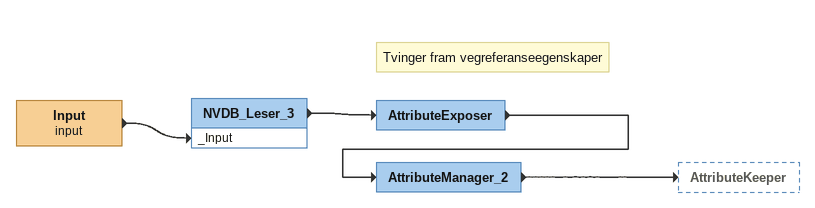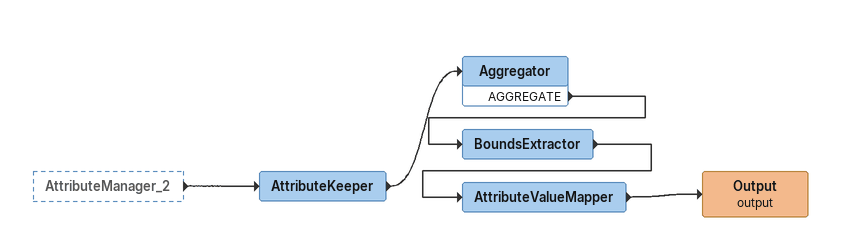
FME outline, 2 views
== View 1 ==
Input (input)
    -> NVDB_Leser_3 [_Input]
NVDB_Leser_3
    -> AttributeExposer
Note: Tvinger fram vegreferanseegenskaper
AttributeExposer
    -> AttributeManager_2
AttributeManager_2
    -> AttributeKeeper

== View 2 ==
AttributeManager_2 [outside]
    -> AttributeKeeper
AttributeKeeper
    -> Aggregator
Aggregator
    AGGREGATE -> BoundsExtractor
BoundsExtractor
    -> AttributeValueMapper
AttributeValueMapper
    -> Output (output)
Output (output)
